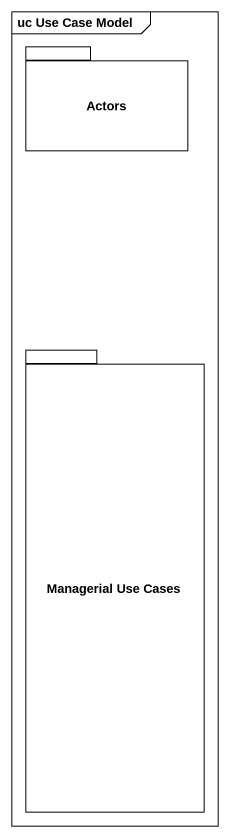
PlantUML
@startuml
mainframe uc Use Case Model
package Actors {
}
package "Managerial Use Cases" as Managerial_Use_Cases {
}
@enduml
